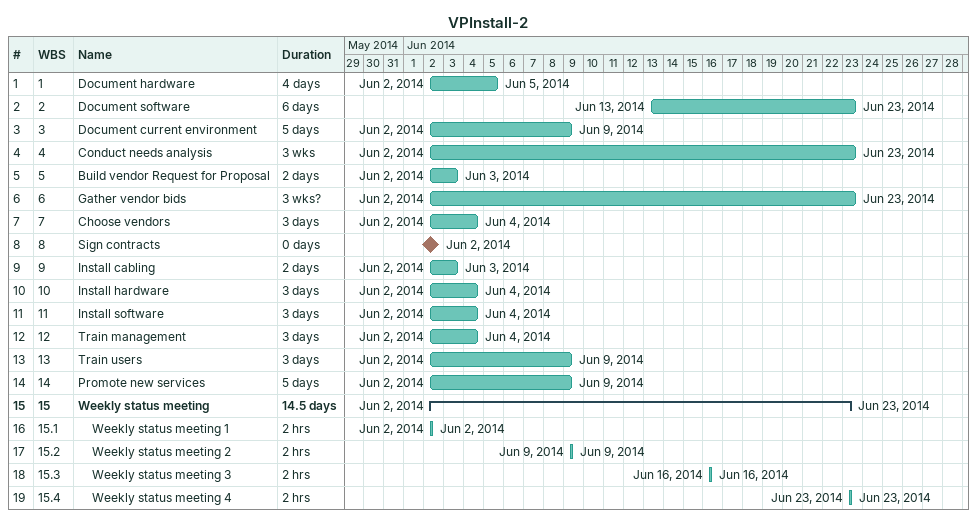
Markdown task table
VPInstall-2

| ID | WBS | Task | Duration | Start | Finish |
|---|---|---|---|---|---|
| 1 | 1 | Document hardware | 4d | 2014-06-02 | 2014-06-05 |
| 2 | 2 | Document software | 6d | 2014-06-13 | 2014-06-23 |
| 3 | 3 | Document current environment | 5d | 2014-06-02 | 2014-06-09 |
| 4 | 4 | Conduct needs analysis | 3w | 2014-06-02 | 2014-06-23 |
| 5 | 5 | Build vendor Request for Proposal | 2d | 2014-06-02 | 2014-06-03 |
| 6 | 6 | Gather vendor bids | 3w? | 2014-06-02 | 2014-06-23 |
| 7 | 7 | Choose vendors | 3d | 2014-06-02 | 2014-06-04 |
| 8 | 8 | Sign contracts | 0d | 2014-06-02 | 2014-06-02 |
| 9 | 9 | Install cabling | 2d | 2014-06-02 | 2014-06-03 |
| 10 | 10 | Install hardware | 3d | 2014-06-02 | 2014-06-04 |
| 11 | 11 | Install software | 3d | 2014-06-02 | 2014-06-04 |
| 12 | 12 | Train management | 3d | 2014-06-02 | 2014-06-04 |
| 13 | 13 | Train users | 3d | 2014-06-02 | 2014-06-09 |
| 14 | 14 | Promote new services | 5d | 2014-06-02 | 2014-06-09 |
| 15 | 15 | **Weekly status meeting** | 14.5d | 2014-06-02 | 2014-06-23 |
| 16 | 15.1 | Weekly status meeting 1 | 2h | 2014-06-02 | 2014-06-02 |
| 17 | 15.2 | Weekly status meeting 2 | 2h | 2014-06-09 | 2014-06-09 |
| 18 | 15.3 | Weekly status meeting 3 | 2h | 2014-06-16 | 2014-06-16 |
| 19 | 15.4 | Weekly status meeting 4 | 2h | 2014-06-23 | 2014-06-23 |
